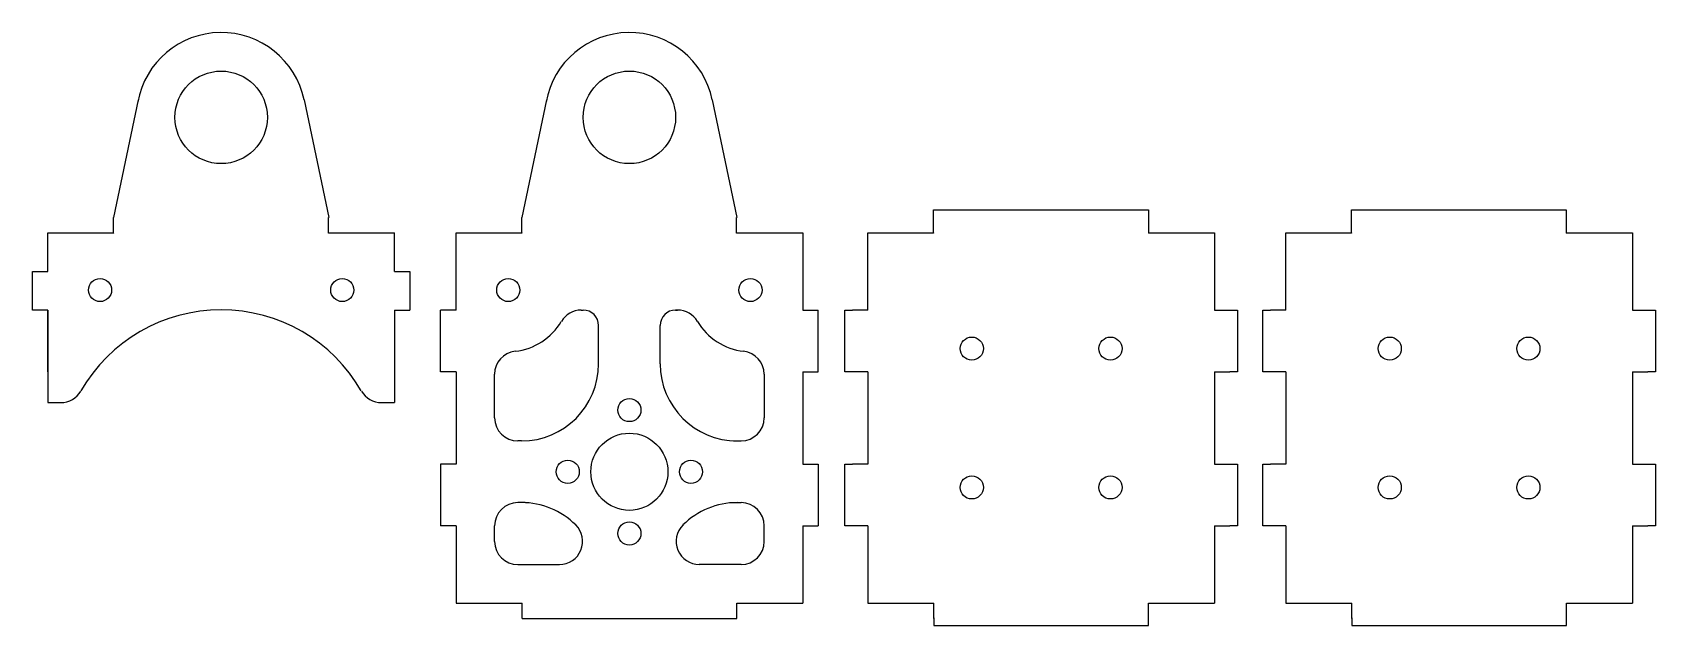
# Model space of a CAD drawing. Header units: millimetres. Extents: x 2153 to 2364, y 1745 to 1822.
import ezdxf

# ---------------------------------------------------------------- set-up
doc = ezdxf.new("R2010")
doc.units = ezdxf.units.MM
doc.layers.add('3mm碳板', color=160, linetype='Continuous')

msp = doc.modelspace()

# ---------------------------------------------------------------- linework, layer by layer
at = {"layer": '3mm碳板'}
for p, q in [((2167.05, 1813.59), (2163.85, 1798.33)), ((2188.58, 1813.59), (2191.78, 1798.33)), ((2220.05, 1813.59), (2216.85, 1798.33)), ((2241.58, 1813.59), (2244.77, 1798.33)), ((2163.85, 1796.33), (2163.85, 1798.33)), ((2191.73, 1796.33), (2191.73, 1798.33)), ((2216.85, 1796.33), (2216.85, 1798.33)), ((2244.73, 1796.33), (2244.73, 1798.33)), ((2270.31, 1796.34), (2270.31, 1799.34)), ((2270.31, 1799.34), (2298.19, 1799.34)), ((2298.19, 1799.34), (2298.19, 1796.34)), ((2324.57, 1796.34), (2324.57, 1799.34)), ((2324.57, 1799.34), (2352.45, 1799.34)), ((2352.45, 1799.34), (2352.45, 1796.34)), ((2155.31, 1796.34), (2163.86, 1796.34)), ((2155.31, 1791.34), (2155.31, 1796.34)), ((2155.31, 1796.34), (2163.86, 1796.34)), ((2163.86, 1796.34), (2163.85, 1796.33)), ((2191.73, 1796.34), (2200.31, 1796.34)), ((2191.73, 1796.34), (2191.73, 1796.33)), ((2200.31, 1791.34), (2200.31, 1796.34)), ((2208.31, 1796.34), (2216.85, 1796.34)), ((2208.31, 1786.34), (2208.31, 1796.34)), ((2208.31, 1796.34), (2216.85, 1796.34)), ((2216.85, 1796.34), (2216.85, 1796.33)), ((2244.73, 1796.34), (2253.31, 1796.34)), ((2244.73, 1796.34), (2244.73, 1796.33)), ((2253.31, 1796.34), (2253.31, 1786.34)), ((2261.77, 1796.34), (2270.31, 1796.34)), ((2261.77, 1786.34), (2261.77, 1796.34)), ((2261.77, 1796.34), (2270.31, 1796.34)), ((2270.31, 1796.34), (2270.31, 1796.33)), ((2298.19, 1796.34), (2306.77, 1796.34)), ((2298.19, 1796.34), (2298.19, 1796.33)), ((2306.77, 1796.34), (2306.77, 1786.34)), ((2316.03, 1796.34), (2324.57, 1796.34)), ((2316.03, 1786.34), (2316.03, 1796.34)), ((2316.03, 1796.34), (2324.57, 1796.34)), ((2324.57, 1796.34), (2324.57, 1796.33)), ((2352.45, 1796.34), (2361.03, 1796.34)), ((2352.45, 1796.34), (2352.45, 1796.33)), ((2361.03, 1796.34), (2361.03, 1786.34)), ((2153.31, 1791.34), (2155.31, 1791.34)), ((2153.31, 1786.34), (2153.31, 1791.34)), ((2200.31, 1791.34), (2202.31, 1791.34)), ((2202.31, 1791.34), (2202.31, 1786.34)), ((2155.31, 1786.34), (2153.31, 1786.34)), ((2155.31, 1778.34), (2155.31, 1786.34)), ((2155.31, 1786.34), (2155.31, 1774.34)), ((2200.31, 1786.34), (2202.31, 1786.34)), ((2200.31, 1786.34), (2200.31, 1778.34)), ((2208.31, 1786.34), (2206.31, 1786.34)), ((2206.31, 1778.34), (2206.31, 1786.34)), ((2224.56, 1786.34), (2224.81, 1786.34)), ((2236.81, 1786.34), (2237.07, 1786.34)), ((2237.07, 1786.34), (2236.81, 1786.34)), ((2253.31, 1786.34), (2255.31, 1786.34)), ((2255.31, 1778.34), (2255.31, 1786.34)), ((2258.77, 1778.34), (2258.77, 1786.34)), ((2258.77, 1786.34), (2259.77, 1786.34)), ((2261.77, 1786.34), (2259.77, 1786.34)), ((2306.77, 1786.34), (2308.77, 1786.34)), ((2308.77, 1786.34), (2309.77, 1786.34)), ((2309.77, 1786.34), (2309.77, 1778.34)), ((2313.03, 1778.34), (2313.03, 1786.34)), ((2313.03, 1786.34), (2314.03, 1786.34)), ((2316.03, 1786.34), (2314.03, 1786.34)), ((2361.03, 1786.34), (2363.03, 1786.34)), ((2363.03, 1786.34), (2364.03, 1786.34)), ((2364.03, 1786.34), (2364.03, 1778.34)), ((2226.81, 1779.37), (2226.81, 1784.34)), ((2234.81, 1779.37), (2234.81, 1784.34)), ((2155.31, 1778.34), (2155.31, 1774.34)), ((2200.31, 1778.34), (2200.31, 1774.34)), ((2208.31, 1778.34), (2206.31, 1778.34)), ((2208.31, 1778.34), (2208.31, 1766.34)), ((2213.31, 1772.37), (2213.31, 1778.01)), ((2248.31, 1778.01), (2248.31, 1774.4)), ((2253.31, 1778.34), (2253.31, 1766.34)), ((2253.31, 1778.34), (2255.31, 1778.34)), ((2259.77, 1778.34), (2258.77, 1778.34)), ((2261.77, 1778.34), (2259.77, 1778.34)), ((2261.77, 1778.34), (2261.77, 1766.34)), ((2306.77, 1778.34), (2306.77, 1766.34)), ((2306.77, 1778.34), (2308.77, 1778.34)), ((2309.77, 1778.34), (2308.77, 1778.34)), ((2314.03, 1778.34), (2313.03, 1778.34)), ((2316.03, 1778.34), (2314.03, 1778.34)), ((2316.03, 1778.34), (2316.03, 1766.34)), ((2361.03, 1778.34), (2361.03, 1766.34)), ((2361.03, 1778.34), (2363.03, 1778.34)), ((2364.03, 1778.34), (2363.03, 1778.34)), ((2155.31, 1774.34), (2157.01, 1774.34)), ((2198.62, 1774.34), (2200.31, 1774.34)), ((2248.31, 1774.4), (2248.31, 1772.37)), ((2216.81, 1769.37), (2216.31, 1769.37)), ((2244.33, 1769.37), (2245.31, 1769.37)), ((2208.31, 1766.34), (2206.31, 1766.34)), ((2208.31, 1766.34), (2206.31, 1766.34)), ((2206.31, 1766.34), (2206.31, 1758.34)), ((2253.31, 1766.34), (2255.31, 1766.34)), ((2253.31, 1766.34), (2255.31, 1766.34)), ((2255.31, 1766.34), (2255.31, 1758.34)), ((2258.77, 1758.34), (2258.77, 1766.34)), ((2258.77, 1766.34), (2259.77, 1766.34)), ((2261.77, 1766.34), (2259.77, 1766.34)), ((2261.77, 1766.34), (2259.77, 1766.34)), ((2306.77, 1766.34), (2308.77, 1766.34)), ((2306.77, 1766.34), (2308.77, 1766.34)), ((2308.77, 1766.34), (2309.77, 1766.34)), ((2309.77, 1766.34), (2309.77, 1758.34)), ((2313.03, 1758.34), (2313.03, 1766.34)), ((2313.03, 1766.34), (2314.03, 1766.34)), ((2316.03, 1766.34), (2314.03, 1766.34)), ((2316.03, 1766.34), (2314.03, 1766.34)), ((2361.03, 1766.34), (2363.03, 1766.34)), ((2361.03, 1766.34), (2363.03, 1766.34)), ((2363.03, 1766.34), (2364.03, 1766.34)), ((2364.03, 1766.34), (2364.03, 1758.34)), ((2217.29, 1761.37), (2216.31, 1761.37)), ((2244.33, 1761.37), (2245.31, 1761.37)), ((2208.31, 1758.34), (2206.31, 1758.34)), ((2208.31, 1758.34), (2208.31, 1748.34)), ((2213.31, 1756.34), (2213.31, 1758.37)), ((2248.31, 1756.34), (2248.31, 1758.37)), ((2253.31, 1758.34), (2253.31, 1748.34)), ((2253.31, 1758.34), (2255.31, 1758.34)), ((2259.77, 1758.34), (2258.77, 1758.34)), ((2261.77, 1758.34), (2259.77, 1758.34)), ((2261.77, 1758.34), (2261.77, 1748.34)), ((2306.77, 1758.34), (2306.77, 1748.34)), ((2306.77, 1758.34), (2308.77, 1758.34)), ((2309.77, 1758.34), (2308.77, 1758.34)), ((2314.03, 1758.34), (2313.03, 1758.34)), ((2316.03, 1758.34), (2314.03, 1758.34)), ((2316.03, 1758.34), (2316.03, 1748.34)), ((2361.03, 1758.34), (2361.03, 1748.34)), ((2361.03, 1758.34), (2363.03, 1758.34)), ((2364.03, 1758.34), (2363.03, 1758.34)), ((2216.31, 1753.34), (2221.74, 1753.34)), ((2245.31, 1753.34), (2239.89, 1753.34)), ((2245.31, 1753.34), (2239.89, 1753.34)), ((2208.31, 1748.34), (2213.66, 1748.34)), ((2213.66, 1748.34), (2216.87, 1748.34)), ((2216.87, 1746.34), (2216.87, 1748.34)), ((2244.75, 1748.34), (2247.97, 1748.34)), ((2244.75, 1746.34), (2244.75, 1748.34)), ((2247.97, 1748.34), (2253.31, 1748.34)), ((2261.77, 1748.34), (2267.11, 1748.34)), ((2267.11, 1748.34), (2270.33, 1748.34)), ((2270.33, 1746.34), (2270.33, 1748.34)), ((2298.21, 1748.34), (2301.43, 1748.34)), ((2298.21, 1746.34), (2298.21, 1748.34)), ((2301.43, 1748.34), (2306.77, 1748.34)), ((2316.03, 1748.34), (2321.38, 1748.34)), ((2321.38, 1748.34), (2324.59, 1748.34)), ((2324.59, 1746.34), (2324.59, 1748.34)), ((2352.47, 1748.34), (2355.69, 1748.34)), ((2352.47, 1746.34), (2352.47, 1748.34)), ((2355.69, 1748.34), (2361.03, 1748.34)), ((2216.87, 1746.34), (2223.66, 1746.34)), ((2223.66, 1746.34), (2237.97, 1746.34)), ((2237.97, 1746.34), (2244.75, 1746.34)), ((2270.33, 1746.44), (2270.33, 1745.44)), ((2270.33, 1745.44), (2298.21, 1745.44)), ((2298.21, 1745.44), (2298.21, 1746.34)), ((2324.59, 1746.44), (2324.59, 1745.44)), ((2324.59, 1745.44), (2352.47, 1745.44)), ((2352.47, 1745.44), (2352.47, 1746.34))]:
    msp.add_line(p, q, dxfattribs=at)
for centre, radius in [((2177.81, 1811.33), 6), ((2230.81, 1811.33), 6), ((2162.09, 1788.94), 1.5), ((2193.54, 1788.94), 1.5), ((2215.09, 1788.94), 1.5), ((2246.53, 1788.94), 1.5), ((2275.27, 1781.34), 1.5), ((2293.27, 1781.34), 1.5), ((2329.53, 1781.34), 1.5), ((2347.53, 1781.34), 1.5), ((2230.81, 1773.37), 1.5), ((2230.81, 1765.37), 5), ((2222.81, 1765.37), 1.5), ((2238.81, 1765.37), 1.5), ((2275.27, 1763.34), 1.5), ((2293.27, 1763.34), 1.5), ((2329.53, 1763.34), 1.5), ((2347.53, 1763.34), 1.5), ((2230.81, 1757.37), 1.5)]:
    msp.add_circle(centre, radius, dxfattribs=at)
for centre, radius, start, end in [((2177.81, 1811.33), 11, 11.8283, 169.6012), ((2230.81, 1811.33), 11, 11.8283, 169.6012), ((2177.81, 1765.37), 21, 29.9227, 150.0773), ((2215.09, 1788.94), 8, 276.3705, 329.3907), ((2224.56, 1783.34), 3, 90, 149.3907), ((2224.81, 1784.34), 2, 0, 90), ((2236.81, 1784.34), 2, 90, 180), ((2237.07, 1783.34), 3, 30.6093, 90), ((2246.53, 1788.94), 8, 210.6093, 263.6295), ((2216.31, 1778.01), 3, 96.3705, 180), ((2245.31, 1778.01), 3, 0, 83.6295), ((2216.81, 1779.37), 10, 270, 0), ((2244.81, 1779.37), 10, 180, 270), ((2157.01, 1777.34), 3, 270, 330.0773), ((2198.62, 1777.34), 3, 209.9227, 270), ((2216.31, 1772.37), 3, 180, 270), ((2245.31, 1772.37), 3, 270, 0), ((2216.31, 1758.37), 3, 90, 180), ((2216.81, 1751.37), 10, 45.2574, 90), ((2244.81, 1751.37), 10, 90, 134.7426), ((2245.31, 1758.37), 3, 0, 90), ((2221.74, 1756.34), 3, 270, 45.2574), ((2239.89, 1756.34), 3, 134.7426, 270), ((2216.31, 1756.34), 3, 180, 270), ((2245.31, 1756.34), 3, 270, 0), ((2245.31, 1756.34), 3, 270, 0)]:
    msp.add_arc(centre, radius, start, end, dxfattribs=at)

doc.saveas('drawing.dxf')
